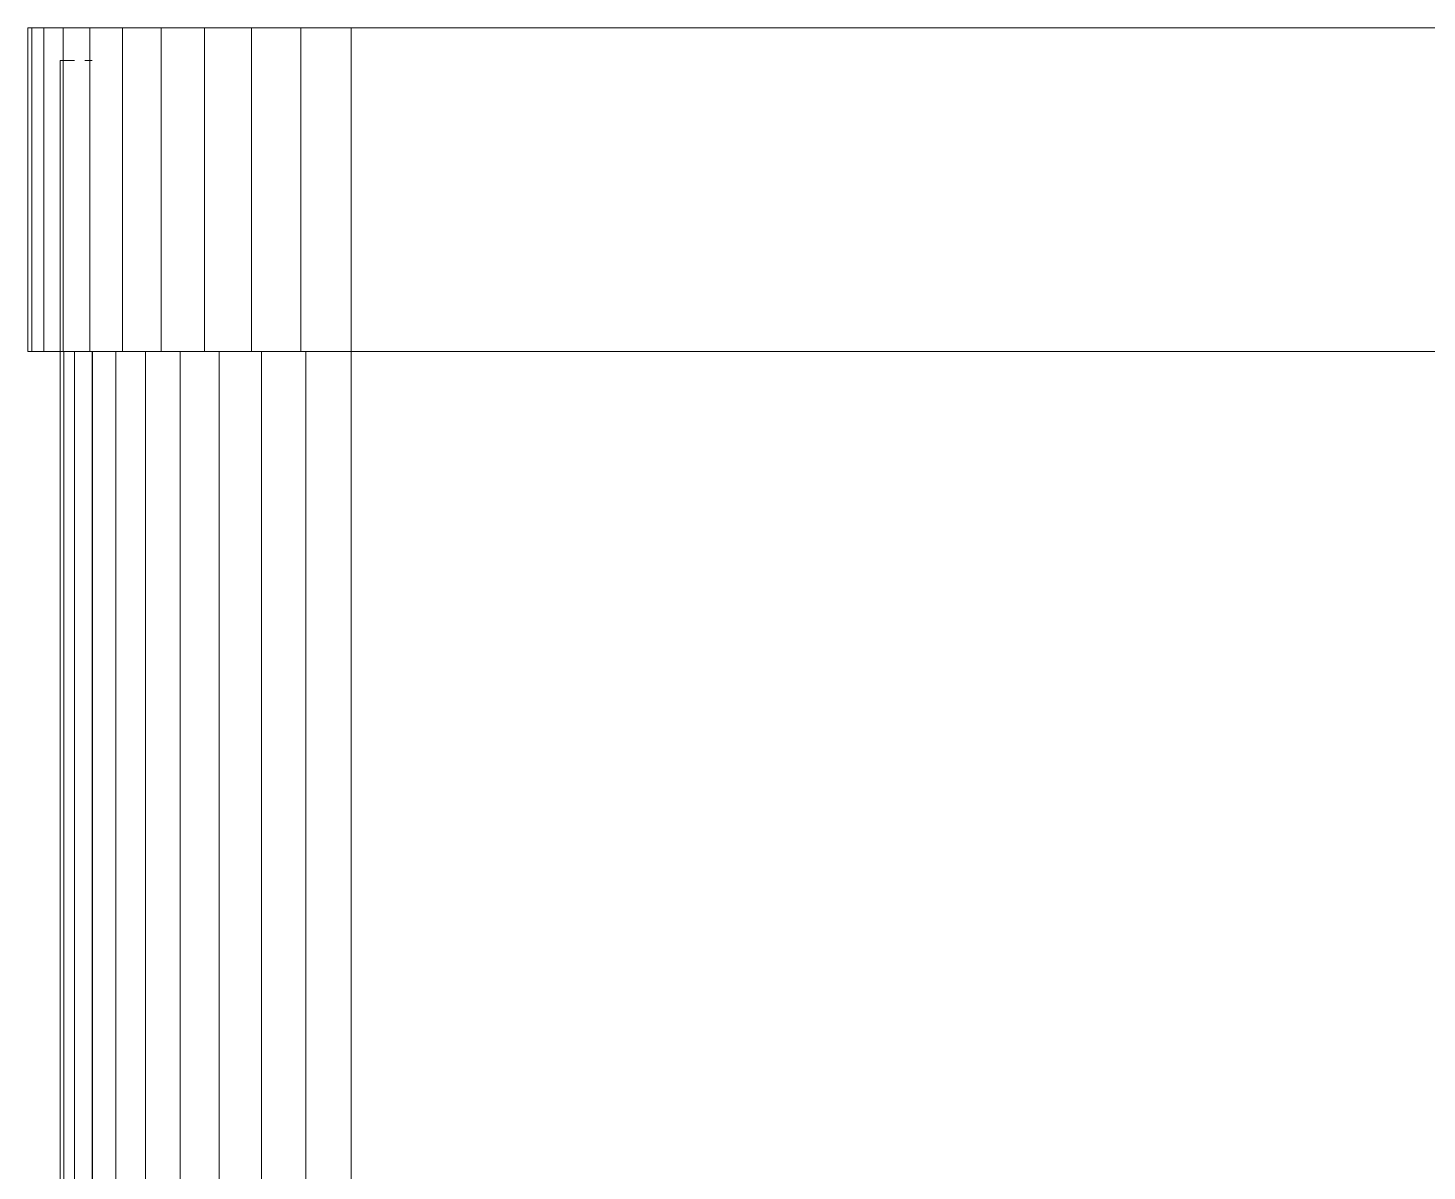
# Model space of a CAD drawing. Header units: centimetres. Extents: x -13689 to 3489, y -437 to 1921.
# Drawn here: x -2993.28 to -2984.63, y 179.73 to 186.8 of the extents above; entities that cross this region are included whole.
import ezdxf

# ---------------------------------------------------------------- set-up
doc = ezdxf.new("R2010")
doc.units = ezdxf.units.CM
doc.layers.add('M-EQPM', color=7, linetype='Continuous', lineweight=9)

# ---------------------------------------------------------------- blocks, each defined once
blk = doc.blocks.new('EQ-05-007 - EQ-05-007_dwg_Agrupar_318-1548993-Sección 3-2')
at = {"layer": 'M-EQPM', "color": 9, "true_color": 0xc0c0c0}
for p, q in [((-2126.1605, 186.8), (-2126.1605, 184.8)), ((-2126.1605, 186.8), (-2126.1605, 184.8)), ((-2126.1605, 186.8), (-2126.1359, 186.8)), ((-2126.1605, 186.8), (-2126.1605, 184.8)), ((-2126.1359, 184.8), (-2126.1359, 186.8)), ((-2126.0626, 186.8), (-2126.0626, 184.8)), ((-2126.0626, 184.8), (-2126.0626, 186.8)), ((-2125.9425, 186.8), (-2125.9425, 184.8)), ((-2125.7785, 184.8), (-2125.7785, 186.8)), ((-2125.5747, 184.8), (-2125.5747, 186.8)), ((-2125.3361, 186.8), (-2125.3361, 184.8)), ((-2125.0685, 184.8), (-2125.0685, 186.8)), ((-2124.7785, 186.8), (-2125.0685, 186.8)), ((-2125.0685, 186.8), (-2125.0685, 184.8)), ((-2124.7785, 184.8), (-2124.7785, 186.8)), ((-2124.4734, 186.8), (-2124.4734, 184.8)), ((-2124.1605, 184.8), (-2124.1605, 186.8)), ((-2125.9605, 184.8), (-2125.9605, 186.6)), ((-2125.9383, 186.6), (-2125.9605, 186.6)), ((-2125.9383, 186.6), (-2125.8724, 186.6)), ((-2125.8092, 186.6), (-2125.7643, 186.6)), ((-2126.1359, 184.8), (-2126.1605, 184.8)), ((-2126.1605, 184.8), (-2126.1359, 184.8)), ((-2126.1605, 184.8), (-2126.1359, 184.8)), ((-2126.0626, 184.8), (-2126.1359, 184.8)), ((-2125.9425, 184.8), (-2126.0626, 184.8)), ((-2125.9605, 106), (-2125.9605, 184.8)), ((-2125.9605, 184.8), (-2125.9605, 106)), ((-2125.9605, 106), (-2125.9605, 184.8)), ((-2125.7785, 184.8), (-2125.9425, 184.8)), ((-2125.9383, 106), (-2125.9383, 184.8)), ((-2125.9383, 184.8), (-2125.9383, 106)), ((-2125.9383, 106), (-2125.9383, 184.8)), ((-2125.8724, 106), (-2125.8724, 184.8)), ((-2125.5747, 184.8), (-2125.7785, 184.8)), ((-2125.7643, 106), (-2125.7643, 184.8)), ((-2125.7643, 106), (-2125.7643, 184.8)), ((-2125.7643, 184.8), (-2125.7643, 106)), ((-2125.7605, 184.8), (-2125.7605, 106)), ((-2125.7605, 184.8), (-2125.7408, 184.8)), ((-2125.6167, 106), (-2125.6167, 184.8)), ((-2125.6167, 106), (-2125.6167, 184.8)), ((-2125.6167, 184.8), (-2125.6167, 106)), ((-2125.5747, 184.8), (-2125.3361, 184.8)), ((-2125.4333, 106), (-2125.4333, 184.8)), ((-2125.4333, 184.8), (-2125.4333, 106)), ((-2125.4333, 184.8), (-2125.4333, 106)), ((-2125.0685, 184.8), (-2125.3361, 184.8)), ((-2125.2185, 106), (-2125.2185, 184.8)), ((-2125.2185, 106), (-2125.2185, 184.8)), ((-2125.2185, 184.8), (-2125.2185, 106)), ((-2124.7785, 184.8), (-2125.0685, 184.8)), ((-2124.9777, 106), (-2124.9777, 184.8)), ((-2124.7785, 184.8), (-2124.4734, 184.8)), ((-2124.7167, 106), (-2124.7167, 184.8)), ((-2124.7167, 184.8), (-2124.7167, 106)), ((-2124.7167, 106), (-2124.7167, 184.8)), ((-2124.1605, 184.8), (-2124.4734, 184.8)), ((-2124.4421, 106), (-2124.4421, 184.8)), ((-2124.4421, 106), (-2124.4421, 184.8)), ((-2124.4421, 184.8), (-2124.4421, 106)), ((-2067.1605, 184.8), (-2124.1605, 184.8)), ((-2124.1605, 106), (-2124.1605, 184.8))]:
    blk.add_line(p, q, dxfattribs=at)
at = {"layer": 'M-EQPM', "color": 9, "true_color": 0xc0c0c0, "flags": 128}
for points in [[(-2126.0626, 186.8), (-2126.1359, 186.8), (-2126.1605, 186.8)], [(-2126.0626, 184.8), (-2126.1359, 184.8), (-2126.1359, 186.8), (-2126.0626, 186.8), (-2126.0626, 184.8), (-2126.1359, 184.8), (-2126.1605, 184.8), (-2126.1605, 186.8), (-2126.1605, 184.8), (-2126.1359, 184.8), (-2126.1359, 186.8), (-2126.1605, 186.8)], [(-2126.1359, 186.8), (-2126.1605, 186.8), (-2126.1605, 184.8), (-2126.1359, 184.8)], [(-2125.5747, 186.8), (-2125.7785, 186.8), (-2125.9425, 186.8), (-2126.0626, 186.8)], [(-2126.0626, 186.8), (-2125.9425, 186.8), (-2125.7785, 186.8), (-2125.7785, 184.8)], [(-2125.7785, 184.8), (-2125.9425, 184.8), (-2125.9425, 186.8), (-2125.9425, 184.8), (-2126.0626, 184.8)], [(-2125.5747, 186.8), (-2125.5747, 184.8), (-2125.7785, 184.8)], [(-2125.0685, 186.8), (-2125.3361, 186.8), (-2125.5747, 186.8)], [(-2125.5747, 184.8), (-2125.3361, 184.8), (-2125.3361, 186.8), (-2125.5747, 186.8)], [(-2125.0685, 184.8), (-2125.3361, 184.8), (-2125.3361, 186.8), (-2125.0685, 186.8)], [(-2124.7785, 184.8), (-2125.0685, 184.8), (-2125.0685, 186.8), (-2124.7785, 186.8)], [(-2124.7785, 184.8), (-2124.7785, 186.8), (-2124.7785, 184.8), (-2125.0685, 184.8)], [(-2066.5425, 186.8), (-2066.8476, 186.8), (-2067.1605, 186.8), (-2124.1605, 186.8), (-2124.4734, 186.8), (-2124.7785, 186.8)], [(-2066.5425, 184.8), (-2066.8476, 184.8), (-2067.1605, 184.8), (-2067.1605, 186.8), (-2067.1605, 184.8), (-2066.8476, 184.8), (-2066.8476, 186.8), (-2067.1605, 186.8), (-2124.1605, 186.8), (-2124.1605, 184.8), (-2067.1605, 184.8), (-2124.1605, 184.8), (-2124.4734, 184.8), (-2124.4734, 186.8), (-2124.1605, 186.8), (-2124.1605, 184.8), (-2124.4734, 184.8), (-2124.7785, 184.8)], [(-2124.7785, 186.8), (-2124.4734, 186.8), (-2124.4734, 184.8), (-2124.7785, 184.8)], [(-2125.7785, 184.8), (-2125.9425, 184.8), (-2126.0626, 184.8)], [(-2125.0685, 184.8), (-2125.3361, 184.8), (-2125.5747, 184.8)]]:
    blk.add_lwpolyline(points, dxfattribs=at)
for points in [[(-2125.5747, 184.8), (-2125.7785, 184.8), (-2125.7785, 186.8), (-2125.5747, 186.8)], [(-2125.8724, 184.8), (-2125.8724, 106)], [(-2124.9777, 184.8), (-2124.9777, 106)], [(-2124.1605, 184.8), (-2124.1605, 106)]]:
    blk.add_lwpolyline(points, close=True, dxfattribs=at)
blk = doc.blocks.new('EQ-05-007 - EQ-05-007_dwg_011_ENZUNCHADOR_dwg-1549000-Sección 3-2')
blk.add_blockref('EQ-05-007 - EQ-05-007_dwg_Agrupar_318-1548993-Sección 3-2', (0, 0))
blk = doc.blocks.new('EQ-05-007 - EQ-05-007_dwg-1548992-Sección 3-2')
blk.add_blockref('EQ-05-007 - EQ-05-007_dwg_011_ENZUNCHADOR_dwg-1549000-Sección 3-2', (0, 0))
blk = doc.blocks.new('EQ-05-007 - EQ-05-007-1549005-Sección 3-2')
blk.add_blockref('EQ-05-007 - EQ-05-007_dwg-1548992-Sección 3-2', (0, 0))
blk = doc.blocks.new('PQ_RVR_MEP-01_ZZ_ZZ_MO_T_A_rvt-2-Sección 3-2')
at = {"layer": 'M-EQPM', "lineweight": 9}
blk.add_blockref('EQ-05-007 - EQ-05-007-1549005-Sección 3-2', (0, 0), dxfattribs=at)

msp = doc.modelspace()

# ---------------------------------------------------------------- block references
at = {"lineweight": 5}
msp.add_blockref('PQ_RVR_MEP-01_ZZ_ZZ_MO_T_A_rvt-2-Sección 3-2', (-867.1233, 0), dxfattribs=at)

doc.saveas('drawing.dxf')
